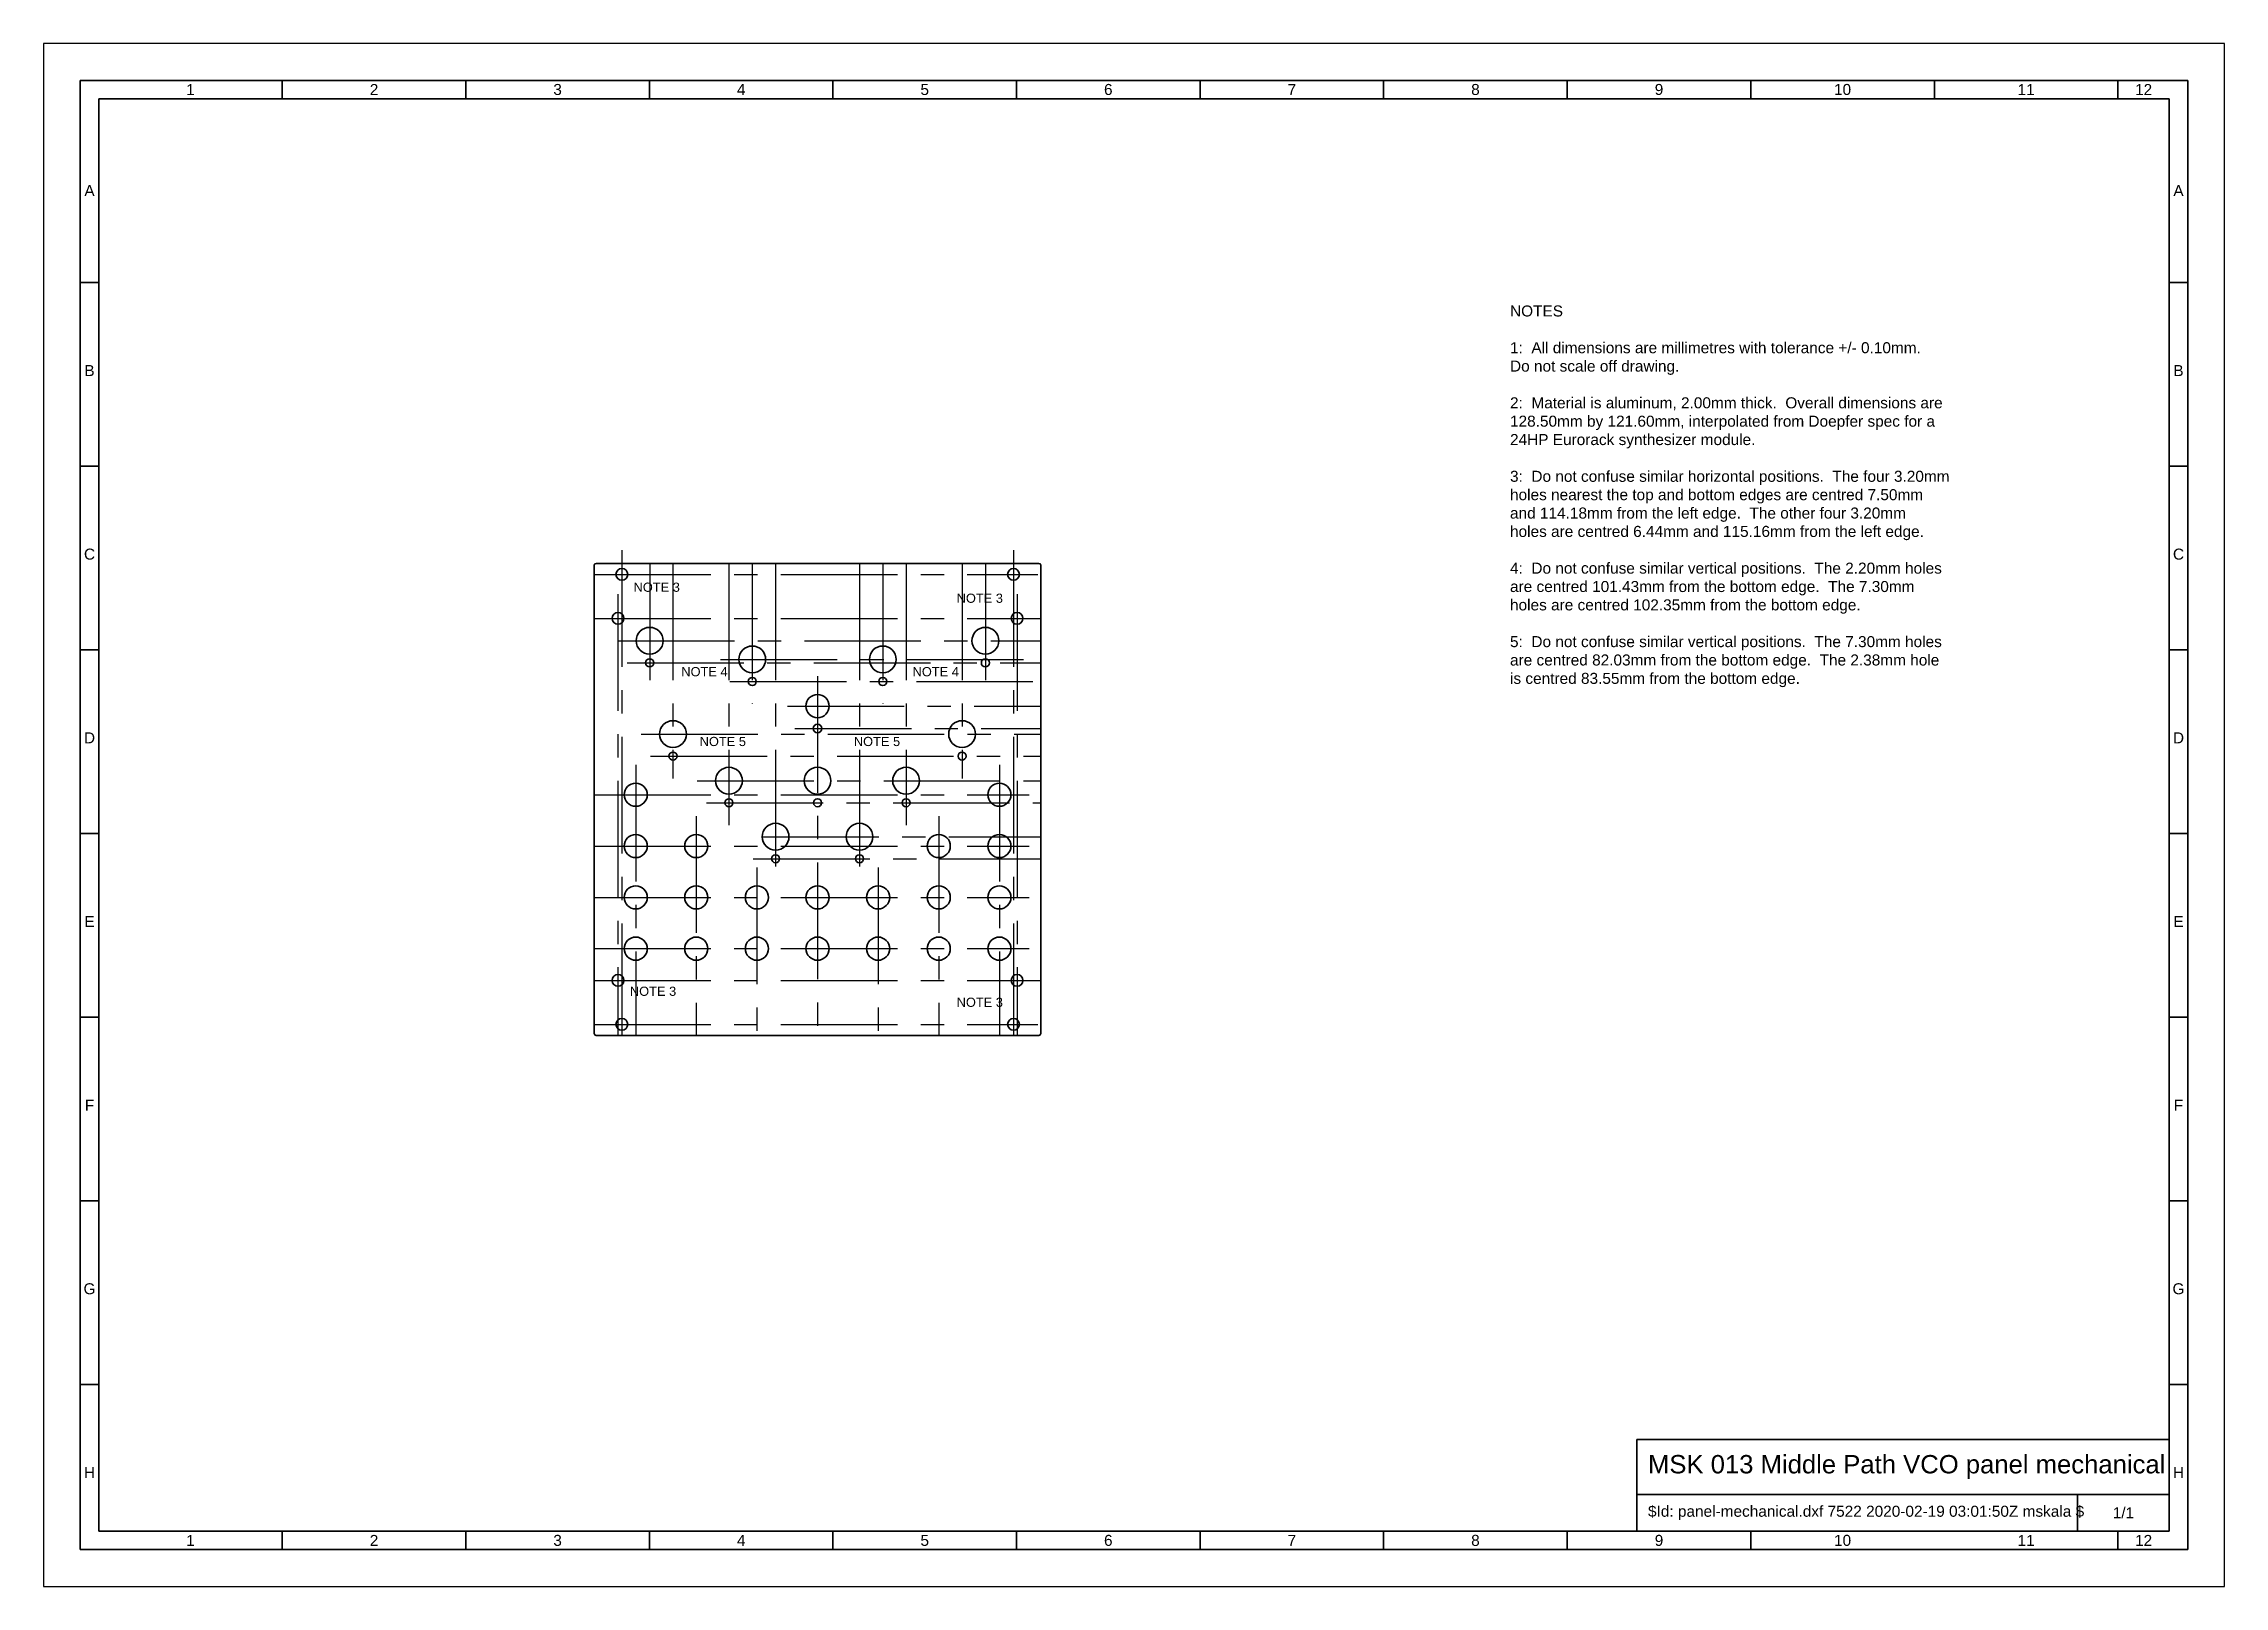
# Model space of a CAD drawing. Header units: millimetres. Extents: x 0 to 594, y 0 to 420.
import ezdxf

# ---------------------------------------------------------------- set-up
doc = ezdxf.new("R2010")
doc.units = ezdxf.units.MM
doc.linetypes.add('CENTER', pattern=[50.8, 31.75, -6.35, 6.35, -6.35])
for name, color, linetype, lineweight, true_color in [('centre lines', 14, 'CENTER', 25, 0x800000), ('frame', 5, 'Continuous', 35, 0x0000ff), ('holes', 7, 'Continuous', 35, 0x000000), ('notes', 94, 'Continuous', 25, 0x008000), ('outlines', 7, 'Continuous', 35, 0x000000), ('paper outline', 1, 'Continuous', 25, 0xff0000)]:
    doc.layers.add(name, color=color, linetype=linetype, lineweight=lineweight, true_color=true_color)
doc.styles.add('textstyle0', font='')
doc.styles.add('textstyle1', font='')
doc.styles.add('textstyle10', font='')
doc.styles.add('textstyle11', font='')
doc.styles.add('textstyle12', font='')
doc.styles.add('textstyle13', font='')
doc.styles.add('textstyle14', font='')
doc.styles.add('textstyle15', font='')
doc.styles.add('textstyle16', font='')
doc.styles.add('textstyle17', font='')
doc.styles.add('textstyle18', font='')
doc.styles.add('textstyle19', font='')
doc.styles.add('textstyle2', font='')
doc.styles.add('textstyle20', font='')
doc.styles.add('textstyle21', font='')
doc.styles.add('textstyle22', font='')
doc.styles.add('textstyle23', font='')
doc.styles.add('textstyle24', font='')
doc.styles.add('textstyle25', font='')
doc.styles.add('textstyle26', font='')
doc.styles.add('textstyle27', font='')
doc.styles.add('textstyle28', font='')
doc.styles.add('textstyle29', font='')
doc.styles.add('textstyle3', font='')
doc.styles.add('textstyle30', font='')
doc.styles.add('textstyle31', font='')
doc.styles.add('textstyle32', font='')
doc.styles.add('textstyle33', font='')
doc.styles.add('textstyle34', font='')
doc.styles.add('textstyle35', font='')
doc.styles.add('textstyle36', font='')
doc.styles.add('textstyle37', font='')
doc.styles.add('textstyle38', font='')
doc.styles.add('textstyle39', font='')
doc.styles.add('textstyle4', font='')
doc.styles.add('textstyle40', font='')
doc.styles.add('textstyle41', font='')
doc.styles.add('textstyle42', font='')
doc.styles.add('textstyle43', font='')
doc.styles.add('textstyle44', font='')
doc.styles.add('textstyle45', font='')
doc.styles.add('textstyle46', font='')
doc.styles.add('textstyle47', font='')
doc.styles.add('textstyle48', font='')
doc.styles.add('textstyle49', font='')
doc.styles.add('textstyle5', font='')
doc.styles.add('textstyle50', font='')
doc.styles.add('textstyle51', font='')
doc.styles.add('textstyle6', font='')
doc.styles.add('textstyle7', font='')
doc.styles.add('textstyle8', font='')
doc.styles.add('textstyle9', font='')
doc.styles.get('textstyle0').set_extended_font_data('Nimbus Sans L')
doc.styles.get('textstyle1').set_extended_font_data('Nimbus Sans L')
doc.styles.get('textstyle10').set_extended_font_data('Nimbus Sans L')
doc.styles.get('textstyle11').set_extended_font_data('Nimbus Sans L')
doc.styles.get('textstyle12').set_extended_font_data('Nimbus Sans L')
doc.styles.get('textstyle13').set_extended_font_data('Nimbus Sans L')
doc.styles.get('textstyle14').set_extended_font_data('Nimbus Sans L')
doc.styles.get('textstyle15').set_extended_font_data('Nimbus Sans L')
doc.styles.get('textstyle16').set_extended_font_data('Nimbus Sans L')
doc.styles.get('textstyle17').set_extended_font_data('Nimbus Sans L')
doc.styles.get('textstyle18').set_extended_font_data('Nimbus Sans L')
doc.styles.get('textstyle19').set_extended_font_data('Nimbus Sans L')
doc.styles.get('textstyle2').set_extended_font_data('Nimbus Sans L')
doc.styles.get('textstyle20').set_extended_font_data('Nimbus Sans L')
doc.styles.get('textstyle21').set_extended_font_data('Nimbus Sans L')
doc.styles.get('textstyle22').set_extended_font_data('Nimbus Sans L')
doc.styles.get('textstyle23').set_extended_font_data('Nimbus Sans L')
doc.styles.get('textstyle24').set_extended_font_data('Nimbus Sans L')
doc.styles.get('textstyle25').set_extended_font_data('Nimbus Sans L')
doc.styles.get('textstyle26').set_extended_font_data('Nimbus Sans L')
doc.styles.get('textstyle27').set_extended_font_data('Nimbus Sans L')
doc.styles.get('textstyle28').set_extended_font_data('Nimbus Sans L')
doc.styles.get('textstyle29').set_extended_font_data('Nimbus Sans L')
doc.styles.get('textstyle3').set_extended_font_data('Nimbus Sans L')
doc.styles.get('textstyle30').set_extended_font_data('Nimbus Sans L')
doc.styles.get('textstyle31').set_extended_font_data('Nimbus Sans L')
doc.styles.get('textstyle32').set_extended_font_data('Nimbus Sans L')
doc.styles.get('textstyle33').set_extended_font_data('Nimbus Sans L')
doc.styles.get('textstyle34').set_extended_font_data('Nimbus Sans L')
doc.styles.get('textstyle35').set_extended_font_data('Nimbus Sans L')
doc.styles.get('textstyle36').set_extended_font_data('Nimbus Sans L')
doc.styles.get('textstyle37').set_extended_font_data('Nimbus Sans L')
doc.styles.get('textstyle38').set_extended_font_data('Nimbus Sans L')
doc.styles.get('textstyle39').set_extended_font_data('Nimbus Sans L')
doc.styles.get('textstyle4').set_extended_font_data('Nimbus Sans L')
doc.styles.get('textstyle40').set_extended_font_data('Nimbus Sans L')
doc.styles.get('textstyle41').set_extended_font_data('Nimbus Sans L')
doc.styles.get('textstyle42').set_extended_font_data('Nimbus Sans L')
doc.styles.get('textstyle43').set_extended_font_data('Liberation Sans')
doc.styles.get('textstyle44').set_extended_font_data('Liberation Sans')
doc.styles.get('textstyle45').set_extended_font_data('Liberation Sans')
doc.styles.get('textstyle46').set_extended_font_data('Liberation Sans')
doc.styles.get('textstyle47').set_extended_font_data('Liberation Sans')
doc.styles.get('textstyle48').set_extended_font_data('Liberation Sans')
doc.styles.get('textstyle49').set_extended_font_data('Liberation Sans')
doc.styles.get('textstyle5').set_extended_font_data('Nimbus Sans L')
doc.styles.get('textstyle50').set_extended_font_data('Liberation Sans')
doc.styles.get('textstyle51').set_extended_font_data('Liberation Sans')
doc.styles.get('textstyle6').set_extended_font_data('Nimbus Sans L')
doc.styles.get('textstyle7').set_extended_font_data('Nimbus Sans L')
doc.styles.get('textstyle8').set_extended_font_data('Nimbus Sans L')
doc.styles.get('textstyle9').set_extended_font_data('Nimbus Sans L')

msp = doc.modelspace()

# ---------------------------------------------------------------- linework, layer by layer
at = {"layer": 'centre lines'}
for p, q in [((157.5, 282.1), (157.5, 150)), ((264.18, 282.1), (264.18, 150)), ((150, 275.5), (270.78, 275.5)), ((165.08, 278.5), (165.08, 245.33)), ((171.43, 278.5), (171.43, 219.93)), ((186.67, 278.5), (186.67, 207.23)), ((193.02, 278.5), (193.02, 240.25)), ((199.37, 278.5), (199.37, 191.99)), ((222.23, 278.5), (222.23, 191.99)), ((228.58, 278.5), (228.58, 240.25)), ((234.93, 278.5), (234.93, 207.23)), ((250.17, 278.5), (250.17, 219.93)), ((256.52, 278.5), (256.52, 245.33)), ((156.44, 270.13), (156.44, 150)), ((265.16, 270.13), (265.16, 150)), ((150, 263.53), (271.76, 263.53)), ((156.43, 257.43), (271.6, 257.43)), ((158.98, 251.43), (271.6, 251.43)), ((184.37, 252.35), (271.6, 252.35)), ((186.92, 246.35), (271.6, 246.35)), ((210.8, 247.83), (210.8, 150)), ((202.62, 239.65), (271.6, 239.65)), ((162.78, 232.03), (271.6, 232.03)), ((204.61, 233.55), (271.6, 233.55)), ((165.33, 226.03), (271.6, 226.03)), ((161.27, 223.67), (161.27, 150)), ((260.33, 223.67), (260.33, 150)), ((150, 215.52), (268.48, 215.52)), ((178.02, 219.33), (271.6, 219.33)), ((177.78, 209.7), (177.78, 150)), ((180.57, 213.33), (271.6, 213.33)), ((243.82, 209.7), (243.82, 150)), ((195.72, 204.09), (271.6, 204.09)), ((150, 201.55), (268.48, 201.55)), ((193.27, 198.09), (271.6, 198.09)), ((194.29, 195.73), (194.29, 150)), ((227.31, 195.73), (227.31, 150)), ((150, 187.58), (268.48, 187.58)), ((150, 173.61), (268.48, 173.61)), ((150, 164.97), (271.76, 164.97)), ((150, 153), (270.78, 153))]:
    msp.add_line(p, q, dxfattribs=at)
at = {"layer": 'frame'}
for p, q in [((584, 410), (10, 410)), ((10, 410), (10, 10)), ((65, 410), (65, 405)), ((115, 410), (115, 405)), ((165, 410), (165, 405)), ((215, 410), (215, 405)), ((265, 410), (265, 405)), ((315, 410), (315, 405)), ((365, 410), (365, 405)), ((415, 410), (415, 405)), ((465, 410), (465, 405)), ((515, 410), (515, 405)), ((565, 410), (565, 405)), ((584, 10), (584, 410)), ((579, 405), (15, 405)), ((15, 405), (15, 15)), ((579, 15), (579, 405)), ((15, 355), (10, 355)), ((584, 355), (579, 355)), ((15, 305), (10, 305)), ((584, 305), (579, 305)), ((15, 255), (10, 255)), ((584, 255), (579, 255)), ((15, 205), (10, 205)), ((584, 205), (579, 205)), ((15, 155), (10, 155)), ((584, 155), (579, 155)), ((15, 105), (10, 105)), ((584, 105), (579, 105)), ((15, 55), (10, 55)), ((584, 55), (579, 55)), ((434, 25), (434, 40)), ((434, 40), (579, 40)), ((434, 15), (434, 25)), ((434, 25), (579, 25)), ((554, 15), (554, 25)), ((15, 15), (579, 15)), ((65, 15), (65, 10)), ((115, 15), (115, 10)), ((165, 15), (165, 10)), ((215, 15), (215, 10)), ((265, 15), (265, 10)), ((315, 15), (315, 10)), ((365, 15), (365, 10)), ((415, 15), (415, 10)), ((465, 15), (465, 10)), ((565, 15), (565, 10)), ((10, 10), (584, 10))]:
    msp.add_line(p, q, dxfattribs=at)
at = {"layer": 'holes'}
for centre, radius in [((157.5, 275.5), 1.6), ((264.18, 275.5), 1.6), ((156.44, 263.53), 1.6), ((265.16, 263.53), 1.6), ((165.08, 257.43), 3.65), ((193.02, 252.35), 3.65), ((228.58, 252.35), 3.65), ((256.52, 257.43), 3.65), ((165.08, 251.43), 1.1), ((256.52, 251.43), 1.1), ((193.02, 246.35), 1.1), ((228.58, 246.35), 1.1), ((210.8, 239.65), 3.17), ((171.43, 232.03), 3.65), ((210.8, 233.55), 1.19), ((250.17, 232.03), 3.65), ((171.43, 226.03), 1.1), ((250.17, 226.03), 1.1), ((186.67, 219.33), 3.65), ((210.8, 219.33), 3.65), ((234.93, 219.33), 3.65), ((161.27, 215.52), 3.15), ((186.67, 213.33), 1.1), ((210.8, 213.33), 1.1), ((234.93, 213.33), 1.1), ((260.33, 215.52), 3.15), ((161.27, 201.55), 3.15), ((177.78, 201.55), 3.15), ((199.37, 204.09), 3.65), ((222.23, 204.09), 3.65), ((243.82, 201.55), 3.15), ((260.33, 201.55), 3.15), ((199.37, 198.09), 1.1), ((222.23, 198.09), 1.1), ((161.27, 187.58), 3.15), ((177.78, 187.58), 3.15), ((194.29, 187.58), 3.15), ((210.8, 187.58), 3.15), ((227.31, 187.58), 3.15), ((243.82, 187.58), 3.15), ((260.33, 187.58), 3.15), ((161.27, 173.61), 3.15), ((177.78, 173.61), 3.15), ((194.29, 173.61), 3.15), ((210.8, 173.61), 3.15), ((227.31, 173.61), 3.15), ((243.82, 173.61), 3.15), ((260.33, 173.61), 3.15), ((156.44, 164.97), 1.6), ((265.16, 164.97), 1.6), ((157.5, 153), 1.6), ((264.18, 153), 1.6)]:
    msp.add_circle(centre, radius, dxfattribs=at)
at = {"layer": 'outlines'}
for p, q in [((150, 278), (150, 150.5)), ((271.1, 278.5), (150.5, 278.5)), ((271.6, 150.5), (271.6, 278)), ((150.5, 150), (271.1, 150))]:
    msp.add_line(p, q, dxfattribs=at)
for centre, start, end in [((150.5, 278), 90, 180), ((271.1, 278), 0, 90), ((150.5, 150.5), 180, 270), ((271.1, 150.5), 270, 0)]:
    msp.add_arc(centre, 0.5, start, end, dxfattribs=at)
at = {"layer": 'paper outline'}
for p, q in [((594, 420), (0, 420)), ((0, 420), (0, 0)), ((594, 0), (594, 420)), ((0, 0), (594, 0))]:
    msp.add_line(p, q, dxfattribs=at)

# ---------------------------------------------------------------- texts
at = {"layer": 'frame'}
for s, insert, char_height, attachment_point, style in [('1', (40, 407.5), 3, 5, 'textstyle17'), ('2', (90, 407.5), 3, 5, 'textstyle19'), ('3', (140, 407.5), 3, 5, 'textstyle21'), ('4', (190, 407.5), 3, 5, 'textstyle23'), ('5', (240, 407.5), 3, 5, 'textstyle25'), ('6', (290, 407.5), 3, 5, 'textstyle27'), ('7', (340, 407.5), 3, 5, 'textstyle29'), ('8', (390, 407.5), 3, 5, 'textstyle31'), ('9', (440, 407.5), 3, 5, 'textstyle39'), ('10', (490, 407.5), 3, 5, 'textstyle38'), ('11', (540, 407.5), 3, 5, 'textstyle37'), ('12', (572, 407.5), 3, 5, 'textstyle36'), ('A', (12.5, 380), 3, 5, 'textstyle0'), ('A', (581.5, 380), 3, 5, 'textstyle1'), ('B', (12.5, 331), 3, 5, 'textstyle2'), ('B', (581.5, 331), 3, 5, 'textstyle3'), ('C', (12.5, 281), 3, 5, 'textstyle4'), ('C', (581.5, 281), 3, 5, 'textstyle5'), ('D', (12.5, 231), 3, 5, 'textstyle6'), ('D', (581.5, 231), 3, 5, 'textstyle7'), ('E', (12.5, 181), 3, 5, 'textstyle10'), ('E', (581.5, 181), 3, 5, 'textstyle12'), ('F', (12.5, 131), 3, 5, 'textstyle9'), ('F', (581.5, 131), 3, 5, 'textstyle11'), ('G', (12.5, 81), 3, 5, 'textstyle8'), ('G', (581.5, 81), 3, 5, 'textstyle13'), ('MSK 013 Middle Path VCO panel mechanical', (437, 32.5), 5, 4, 'textstyle41'), ('H', (12.5, 31), 3, 5, 'textstyle15'), ('H', (581.5, 31), 3, 5, 'textstyle14'), ('$Id: panel-mechanical.dxf 7522 2020-02-19 03:01:50Z mskala $', (437, 20), 3, 4, 'textstyle40'), ('1/1', (566.5, 20), 3, 5, 'textstyle42'), ('1', (40, 12.5), 3, 5, 'textstyle16'), ('2', (90, 12.5), 3, 5, 'textstyle18'), ('3', (140, 12.5), 3, 5, 'textstyle20'), ('4', (190, 12.5), 3, 5, 'textstyle22'), ('5', (240, 12.5), 3, 5, 'textstyle24'), ('6', (290, 12.5), 3, 5, 'textstyle26'), ('7', (340, 12.5), 3, 5, 'textstyle28'), ('8', (390, 12.5), 3, 5, 'textstyle30'), ('9', (440, 12.5), 3, 5, 'textstyle34'), ('10', (490, 12.5), 3, 5, 'textstyle35'), ('11', (540, 12.5), 3, 5, 'textstyle32'), ('12', (572, 12.5), 3, 5, 'textstyle33')]:
    msp.add_mtext(s, dxfattribs=dict(at, insert=insert, char_height=char_height, attachment_point=attachment_point, style=style))
at = {"layer": 'notes', "char_height": 1}
for s, insert, attachment_point, style in [('\\H3;NOTES\\P\\P1:  All dimensions are millimetres with tolerance +/- 0.10mm.\\PDo not scale off drawing.\\P\\P2:  Material is aluminum, 2.00mm thick.  Overall dimensions are\\P128.50mm by 121.60mm, interpolated from Doepfer spec for a\\P24HP Eurorack synthesizer module.\\P\\P3:  Do not confuse similar horizontal positions.  The four 3.20mm\\Pholes nearest the top and bottom edges are centred 7.50mm\\Pand 114.18mm from the left edge.  The other four 3.20mm\\Pholes are centred 6.44mm and 115.16mm from the left edge.\\P\\P4:  Do not confuse similar vertical positions.  The 2.20mm holes\\Pare centred 101.43mm from the bottom edge.  The 7.30mm\\Pholes are centred 102.35mm from the bottom edge.\\P\\P5:  Do not confuse similar vertical positions.  The 7.30mm holes\\Pare centred 82.03mm from the bottom edge.  The 2.38mm hole\\Pis centred 83.55mm from the bottom edge.', (399.42, 348.72), 1, 'textstyle43'), ('\\H2.5;NOTE 3', (167, 272), 5, 'textstyle44'), ('\\H2.5;NOTE 3', (255, 269), 5, 'textstyle45'), ('\\H2.5;NOTE 4', (180, 249), 5, 'textstyle48'), ('\\H2.5;NOTE 4', (243, 249), 5, 'textstyle49'), ('\\H2.5;NOTE 5', (185, 230), 5, 'textstyle51'), ('\\H2.5;NOTE 5', (227, 230), 5, 'textstyle50'), ('\\H2.5;NOTE 3', (166, 162), 5, 'textstyle46'), ('\\H2.5;NOTE 3', (255, 159), 5, 'textstyle47')]:
    msp.add_mtext(s, dxfattribs=dict(at, insert=insert, attachment_point=attachment_point, style=style))

doc.saveas('drawing.dxf')
